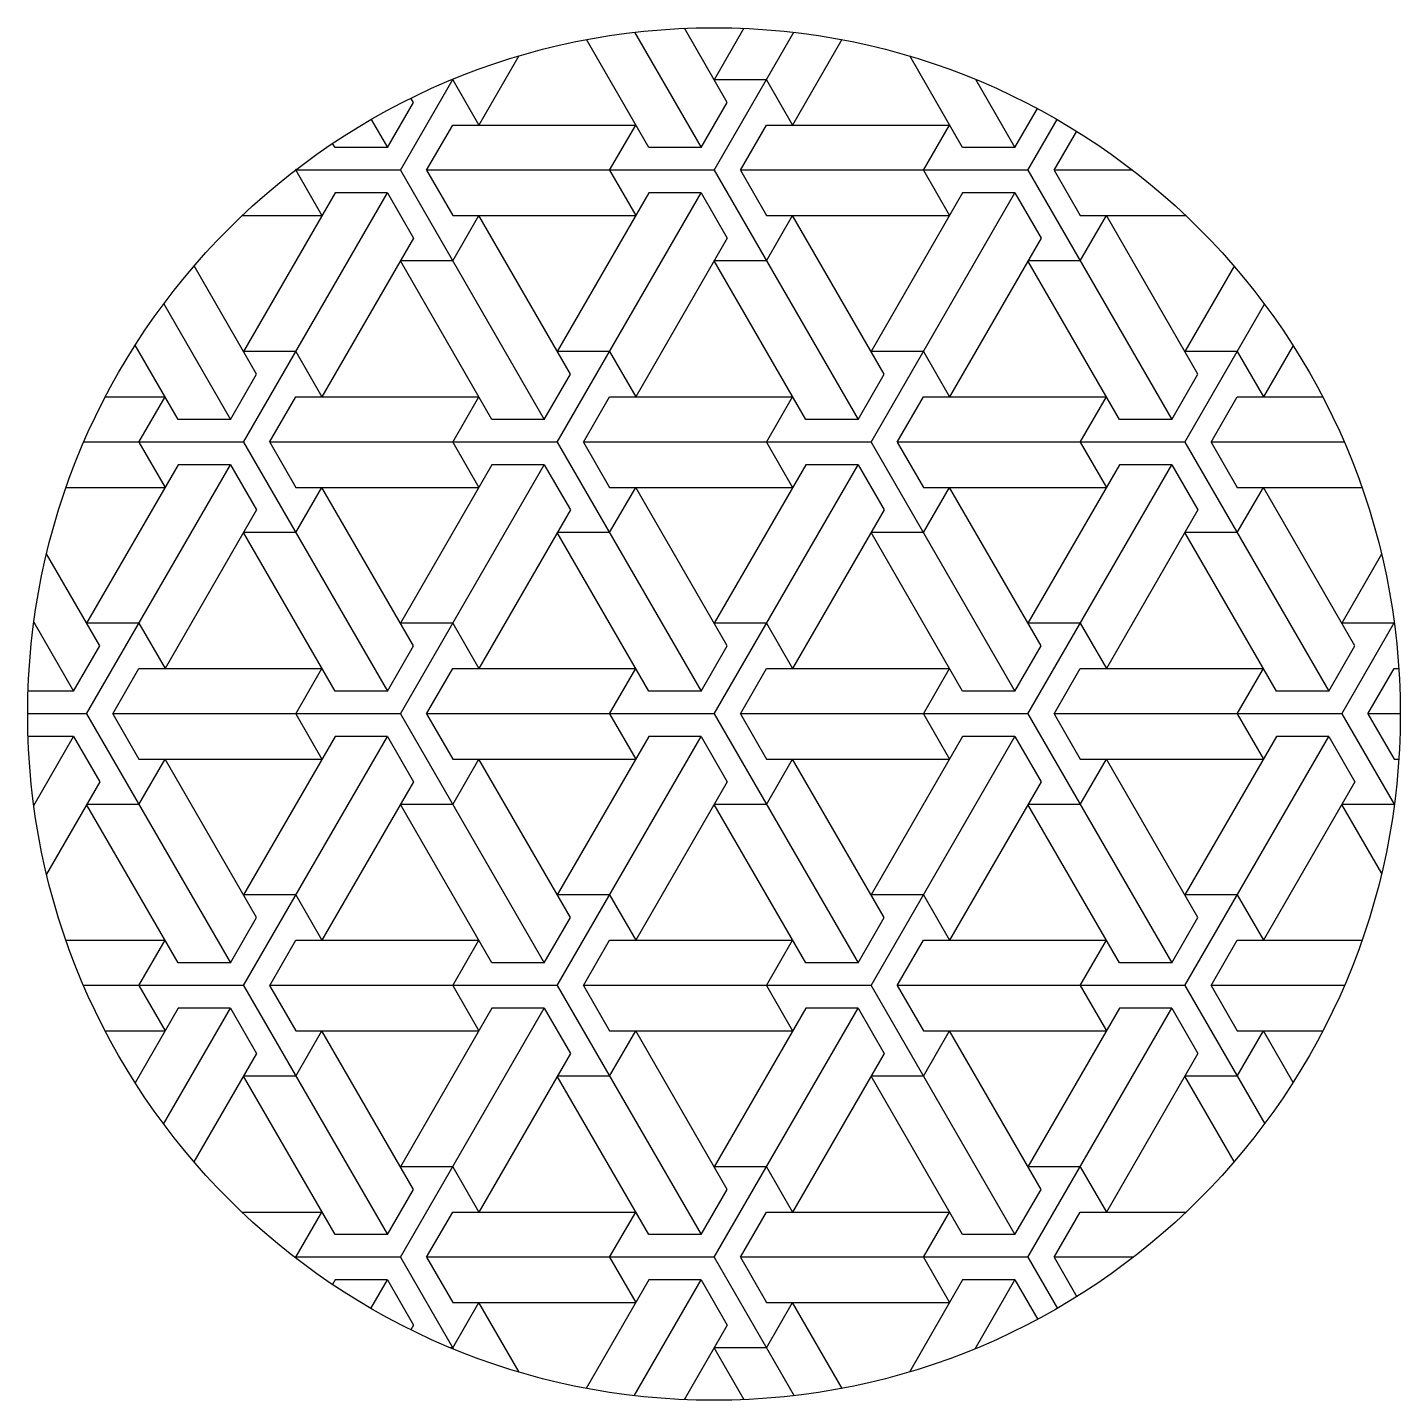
# Model space of a CAD drawing. Header units: millimetres. Extents: x -20 to 20, y -20 to 20.
import ezdxf

# ---------------------------------------------------------------- set-up
doc = ezdxf.new("R2010")
doc.units = ezdxf.units.MM
doc.layers.get('0').update_dxf_attribs({"lineweight": 25, "true_color": 0xffffff})

msp = doc.modelspace()

# ---------------------------------------------------------------- hatches: boundary and pattern name
h = msp.add_hatch()
h.set_pattern_fill('ESCHER', color=256, scale=0.3, style=0)
edge = h.paths.add_edge_path(flags=0)
edge.add_arc((0, 0), 20, 0, 360)

# ---------------------------------------------------------------- linework, layer by layer
msp.add_circle((0, 0), 20)

doc.saveas('drawing.dxf')
